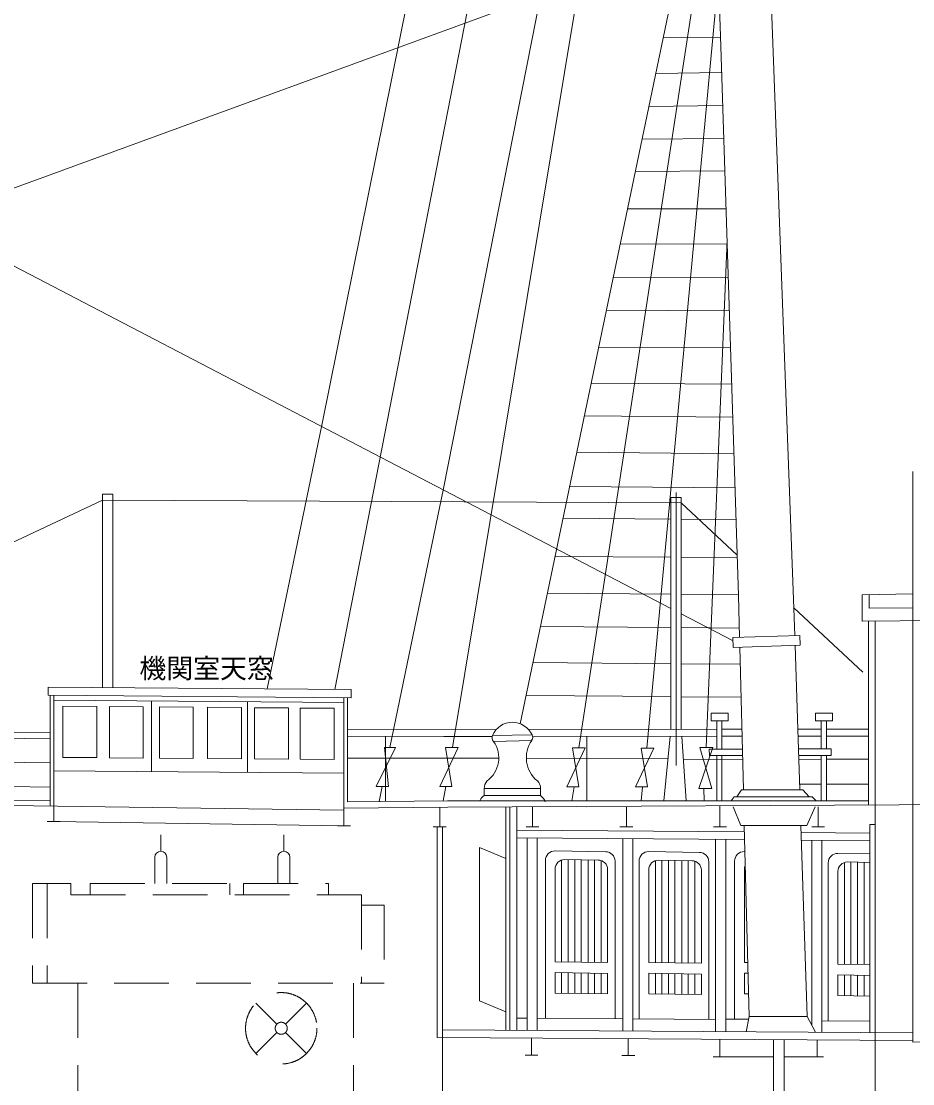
# Model space of a CAD drawing. Units: millimetres, scale not verified. Extents: x -51044 to 51056, y -29700 to 29700.
# Drawn here: x -18428 to -8066, y -15255 to -2903 of the extents above; entities that cross this region are included whole.
import ezdxf
from ezdxf.enums import TextEntityAlignment as Align

# ---------------------------------------------------------------- set-up
doc = ezdxf.new("R2010")
doc.units = ezdxf.units.MM
doc.header["$LTSCALE"] = 100
doc.linetypes.add('USER1', pattern=[50.8, 31.75, -6.35, 6.35, -6.35])
doc.linetypes.add('USER2', pattern=[9.525, 6.35, -3.175])
doc.layers.add('0-3_keijou', color=7, linetype='Continuous', lineweight=18)
doc.layers.add('0-6_center', color=7, linetype='USER1', lineweight=18)
doc.layers.add('0-5_text', color=7, linetype='Continuous')
doc.styles.add('ＭＳ ゴシック', font='')
doc.styles.get('ＭＳ ゴシック').set_extended_font_data('MS Gothic')

msp = doc.modelspace()

# ---------------------------------------------------------------- linework, layer by layer
at = {"layer": '0-3_keijou'}
for p, q in [((-14785.3, -10670.3), (-9880.5, 14397.4)), ((-13416.1, -11346.2), (-10053.2, 8925.2)), ((-10432, -523.1), (-12627.9, -11069.7)), ((-11946.2, -11350.2), (-10367.9, -1013.2)), ((-27263.4, -1190.7), (-10877.6, -9729.5)), ((-27203.9, -8017.9), (-9234.7, -1448.6)), ((-9437.9, -10044.8), (-9754.9, -1464.5)), ((-10324.7, -2412.2), (-11158, -11352)), ((-10967, -3092.9), (-10301.5, -3087.8)), ((-11053.6, -3508.4), (-10288.1, -3500.5)), ((-11133.5, -3892.6), (-10275.7, -3883.9)), ((-11212.9, -4273.6), (-10263.3, -4265.5)), ((-11291.3, -4650.5), (-10251, -4642.3)), ((-11381.4, -5082.8), (-10236.7, -5082.8)), ((-11465.9, -5489), (-10223.4, -5493.1)), ((-10224.8, -5448.5), (-10466, -11347.6)), ((-11546.9, -5877.7), (-10210.7, -5884.7)), ((-11626.8, -6261.8), (-10198.2, -6267.9)), ((-11716.3, -6691.5), (-10184.3, -6695.9)), ((-11803.2, -7108.8), (-10170.5, -7121)), ((-11883, -7492), (-10158, -7506.1)), ((-11970.8, -7913.7), (-10144.2, -7931.3)), ((-8065.8, -8138.7), (-8065.8, -14771.8)), ((-12053.4, -8310.4), (-10131.4, -8326)), ((-17485.3, -8400.9), (-17485.3, -10649.4)), ((-10877.6, -8440.5), (-10757.6, -8440.5)), ((-10757.6, -8440.5), (-10757.6, -11131.2)), ((-10757.6, -8501.2), (-10105.9, -9109.8)), ((-12130.3, -8679.9), (-10877.6, -8690.1)), ((-10757.6, -8691.1), (-10119.3, -8696.3)), ((-12222.7, -9123.7), (-10877.6, -9134.7)), ((-10757.6, -9135.6), (-10104.9, -9141)), ((-12312.2, -9553.3), (-10877.6, -9565)), ((-10757.6, -9566), (-10090.9, -9571.4)), ((-8065.8, -9561.4), (-8655.2, -9570)), ((-8655.2, -9878.8), (-8655.2, -9570)), ((-8572.9, -9726.7), (-8572.9, -9569.4)), ((-9449.8, -9722.5), (-8647.3, -10471.9)), ((-8065.8, -9721.7), (-8572.9, -9726.7)), ((-10757.6, -9792.1), (-10153.9, -10106.6)), ((-8580.5, -11213.9), (-8580.6, -9878)), ((-8504.1, -14749.3), (-8504.1, -9877.3)), ((-12392.4, -9938.6), (-10877.6, -9950.9)), ((-10757.6, -9951.9), (-10081.2, -9957.4)), ((-10155.2, -10067.6), (-9379.6, -10042.9)), ((-10151.5, -10182.6), (-10155.2, -10067.6)), ((-9379.6, -10042.9), (-9375.9, -10157.8)), ((-10151.5, -10182.6), (-9375.9, -10157.8)), ((-10034.4, -11839.3), (-10075.7, -10180.1)), ((-9402.1, -11133.5), (-9433.8, -10159.7)), ((-12479.8, -10358.4), (-10877.6, -10371.4)), ((-10757.6, -10372.4), (-10070.8, -10378)), ((-18114.2, -10644.5), (-14594.3, -10671.8)), ((-18114.2, -10644.5), (-18114.2, -10739.5)), ((-18114.2, -10739.5), (-14594.3, -10766.8)), ((-14594.3, -10671.8), (-14594.3, -10766.8)), ((-12559.5, -10741.3), (-10877.6, -10755)), ((-18051.6, -10795), (-14677.9, -10821.2)), ((-17549.6, -10868.9), (-17944.6, -10865.8)), ((-17404.6, -10870), (-17404.6, -11465)), ((-17009.6, -10873.1), (-17404.6, -10870)), ((-16916, -11626.6), (-16916, -10803.8)), ((-15799.2, -11636.2), (-15799.2, -10812.5)), ((-14677.9, -10766.2), (-14677.9, -12256.2)), ((-14637.9, -10766.2), (-14637.9, -11976.4)), ((-10757.6, -10756), (-10061.2, -10761.7)), ((-17009.6, -11468.1), (-17009.6, -10873.1)), ((-16823.4, -10874.5), (-16823.4, -11469.5)), ((-16428.4, -10877.6), (-16823.4, -10874.5)), ((-16428.4, -11472.6), (-16428.4, -10877.6)), ((-16263.6, -10878.9), (-16263.6, -11473.9)), ((-15868.6, -10881.9), (-16263.6, -10878.9)), ((-15868.6, -11476.9), (-15868.6, -10881.9)), ((-15717.2, -10883.1), (-15717.2, -11478.1)), ((-15322.2, -10886.2), (-15717.2, -10883.1)), ((-15322.2, -11481.2), (-15322.2, -10886.2)), ((-14790, -10890.3), (-15185, -10887.2)), ((-15185, -10887.2), (-15185, -11482.2)), ((-14790, -11485.3), (-14790, -10890.3)), ((-10343.2, -11037.3), (-10343.2, -11363.6)), ((-10283.2, -11037.3), (-10283.2, -11363.6)), ((-9130.1, -11037.3), (-9130.1, -11363.3)), ((-9070.1, -11037.3), (-9070.1, -11363.2)), ((-18091.6, -11243.6), (-19486.9, -11226)), ((-12905.9, -11137.7), (-14637.9, -11139.7)), ((-13515.2, -11219.7), (-14637.9, -11215.1)), ((-14192.8, -11217), (-14192.8, -11972.1)), ((-12954.4, -11219.1), (-13515.2, -11219.7)), ((-12491.3, -11197.6), (-12949.4, -11204.6)), ((-10343.2, -11134.6), (-12532, -11137.2)), ((-10343.2, -11216), (-12482.7, -11218.5)), ((-11853.6, -11217.8), (-11853.6, -11965.1)), ((-10885.9, -11216.6), (-10958.5, -11964.9)), ((-10757.3, -11135.1), (-10757.6, -11131.2)), ((-10698.7, -11964.9), (-10751.6, -11216.4)), ((-10052, -11134.3), (-10283.2, -11134.5)), ((-10049.9, -11215.6), (-10283.2, -11215.9)), ((-9130.1, -11133.2), (-9402.1, -11133.5)), ((-9379.1, -11839.3), (-9402.1, -11133.5)), ((-9130.1, -11214.5), (-9399.4, -11214.8)), ((-8580.6, -11132.5), (-9070.1, -11133.1)), ((-8580.6, -11213.9), (-9070.1, -11214.4)), ((-8580.6, -12015.6), (-8580.6, -11213.9)), ((-12937.5, -11275.4), (-12492.7, -11263.9)), ((-10431.3, -11363.6), (-10046.3, -11363.5)), ((-10430.2, -11438.6), (-10431.3, -11363.6)), ((-9394.6, -11363.3), (-9070.1, -11363.2)), ((-9070.1, -11363.2), (-9014.5, -11363.2)), ((-9014.5, -11363.2), (-9014.5, -11438.2)), ((-18091.6, -11523.3), (-22583.8, -11466.5)), ((-17404.6, -11465), (-17009.6, -11468.1)), ((-16823.4, -11469.5), (-16428.4, -11472.6)), ((-16263.6, -11473.9), (-15868.6, -11476.9)), ((-15717.2, -11478.1), (-15322.2, -11481.2)), ((-15185, -11482.2), (-14790, -11485.3)), ((-12877.7, -11471.2), (-14637.9, -11469.2)), ((-10910.8, -11473.5), (-12557.4, -11471.6)), ((-10043.2, -11486.1), (-10732.4, -11488.7)), ((-10431.3, -11438.6), (-10044.4, -11438.5)), ((-10343.2, -11438.6), (-10343.2, -11964.8)), ((-10283.2, -11438.6), (-10283.2, -11964.8)), ((-9392.1, -11438.3), (-9070.1, -11438.2)), ((-9130.1, -11482.6), (-9390.7, -11483.6)), ((-9130.1, -11438.3), (-9130.1, -11964.6)), ((-9070.1, -11438.2), (-9014.5, -11438.2)), ((-9070.1, -11438.2), (-9070.1, -11964.6)), ((-8580.6, -11480.5), (-9070.1, -11482.4)), ((-14677.9, -11645.9), (-18051.6, -11616.9)), ((-18091.6, -11806.9), (-18562.1, -11801)), ((-14231.5, -11798.4), (-14269.9, -11972.9)), ((-13493.1, -11798.8), (-13522.9, -11965.8)), ((-12720.9, -11823.2), (-13048.9, -11823.2)), ((-13048.9, -11823.2), (-13048.9, -11902.8)), ((-12720.9, -11823.2), (-12392.8, -11823.2)), ((-12392.8, -11823.2), (-12392.8, -11902.8)), ((-12001.8, -11802.7), (-12028.5, -11965.1)), ((-11208.3, -11804.5), (-11222.3, -11964.9)), ((-10492.7, -11821.6), (-10492, -11964.8)), ((-10110.9, -11918), (-10055, -11839.3)), ((-10055, -11839.3), (-9343.2, -11839.3)), ((-9130.1, -11773.7), (-9381.2, -11773.8)), ((-9268.1, -11918), (-9343.3, -11839.2)), ((-8580.6, -11773.3), (-9070.1, -11773.6)), ((-18091.6, -11964.7), (-18562.1, -11956.5)), ((-18051.6, -12208), (-18051.6, -11978)), ((-12720.9, -11902.8), (-13048.9, -11902.8)), ((-12720.9, -11902.8), (-12392.8, -11902.8)), ((-9188.6, -11964.6), (-9233.2, -11918)), ((-14677.9, -12076.2), (-18562.1, -12020.8)), ((-14677.9, -12256.2), (-14677.9, -12026.2)), ((-13564.4, -12269.1), (-13564.4, -12039.1)), ((-12797.6, -12038.1), (-12797.6, -14631.8)), ((-12747.6, -12038.1), (-12747.6, -14632.1)), ((-12667.6, -12038.1), (-12667.6, -14632.7)), ((-12485.4, -12268.1), (-12485.4, -12038.1)), ((-11853.6, -12037.9), (-11853.6, -12038.2)), ((-11394.7, -12267.9), (-11394.7, -12037.9)), ((-10307.1, -12267.7), (-10307.1, -12023.6)), ((-10064.5, -12251), (-10152.7, -12037.7)), ((-9298.3, -12252.3), (-9199.2, -12037.5)), ((-9164.8, -12267.5), (-9164.8, -12037.5)), ((-18126.6, -12208), (-17976.6, -12208)), ((-14677.9, -12256.2), (-18051.6, -12208)), ((-14752.9, -12256.2), (-14602.9, -12256.2)), ((-13639.4, -12269.1), (-13489.4, -12269.1)), ((-13593.1, -14716.7), (-13593.1, -12269.1)), ((-13533.1, -19331.1), (-13533.1, -12269.1)), ((-12667.6, -12306.1), (-10022.3, -12325.3)), ((-12560.4, -12268.1), (-12410.4, -12268.1)), ((-11469.7, -12267.9), (-11319.7, -12267.9)), ((-10382.1, -12267.7), (-10232.1, -12267.7)), ((-10064.5, -12251), (-9298.3, -12252.3)), ((-9362.9, -12334.8), (-8564.1, -12340.6)), ((-9239.8, -12267.5), (-9089.8, -12267.5)), ((-16806.8, -12360.1), (-16806.8, -12552.4)), ((-15376, -12360.1), (-15376, -12552.4)), ((-12667.6, -12396.1), (-10022.3, -12415.3)), ((-12549.6, -12396.9), (-12549.6, -14633.4)), ((-12432.6, -12397.8), (-12432.6, -14634.2)), ((-11435.9, -12405), (-11435.9, -14640.5)), ((-11318.9, -12405.9), (-11318.9, -14641.3)), ((-10357, -12412.9), (-10357, -14647.4)), ((-10240, -12413.7), (-10240, -14648.2)), ((-9360, -12424.8), (-8564.1, -12430.6)), ((-9238.1, -12425.7), (-9238.1, -14577.8)), ((-9121.1, -12426.6), (-9121.1, -14655.3)), ((-11634.8, -12557.3), (-12224, -12548)), ((-10545.4, -12565.2), (-11134.7, -12555.9)), ((-10016.6, -12556.1), (-10024.1, -12555.9)), ((-8564.1, -12582.5), (-8936.8, -12576.6)), ((-16876.8, -12622.4), (-16876.8, -12926.6)), ((-16736.8, -12622.4), (-16736.8, -12926.6)), ((-15446, -12622.4), (-15446, -12926.6)), ((-15306, -12622.4), (-15306, -12926.6)), ((-12335.7, -14494.8), (-12335.7, -12658)), ((-12147.2, -13837.3), (-12147.2, -12653.9)), ((-11720.5, -12654.7), (-12111.5, -12648.5)), ((-12071.2, -13838.5), (-12071.2, -12649.1)), ((-11995.2, -13839.7), (-11995.2, -12650.3)), ((-11919.2, -13840.9), (-11919.2, -12651.5)), ((-11840.3, -13842.1), (-11840.3, -12652.8)), ((-11764.3, -13843.3), (-11764.3, -12654)), ((-11688.3, -13844.5), (-11688.3, -12660)), ((-11526.5, -14500), (-11526.5, -12667.3)), ((-11246.4, -14502.7), (-11246.4, -12665.9)), ((-11057.9, -13845.2), (-11057.9, -12661.8)), ((-10631.2, -12662.6), (-11022.1, -12656.4)), ((-10981.9, -13846.4), (-10981.9, -12657.1)), ((-10905.9, -13847.6), (-10905.9, -12658.3)), ((-10829.9, -13848.8), (-10829.9, -12659.5)), ((-10750.9, -13850.1), (-10750.9, -12660.7)), ((-10674.9, -13851.3), (-10674.9, -12661.9)), ((-10598.9, -13852.5), (-10598.9, -12668)), ((-10437.1, -14507.9), (-10437.1, -12675.2)), ((-10135.8, -14503.4), (-10135.8, -12665.9)), ((-9048.6, -14523.4), (-9048.6, -12686.6)), ((-8860, -13865.9), (-8860, -12682.5)), ((-8564.1, -12681.2), (-8824.3, -12677.1)), ((-8784, -13867.1), (-8784, -12677.8)), ((-8708, -13868.3), (-8708, -12679)), ((-8632, -13869.5), (-8632, -12680.2)), ((-12223.2, -13836.1), (-12223.2, -12758.5)), ((-11612.3, -13845.7), (-11612.3, -12764.6)), ((-11133.9, -13844), (-11133.9, -12766.4)), ((-10522.9, -13853.7), (-10522.9, -12772.6)), ((-11612.3, -13845.7), (-12223.2, -13836.1)), ((-10522.9, -13853.7), (-11133.9, -13844)), ((-11612.3, -13971.7), (-12223.2, -13962.1)), ((-12223.2, -14200.7), (-12223.2, -13962.1)), ((-12147.2, -14201.9), (-12147.2, -13963.3)), ((-12071.2, -14203.1), (-12071.2, -13964.5)), ((-11995.2, -14204.3), (-11995.2, -13965.7)), ((-11919.2, -14205.5), (-11919.2, -13966.9)), ((-11840.3, -14206.8), (-11840.3, -13968.1)), ((-11764.3, -14208), (-11764.3, -13969.3)), ((-11688.3, -14209.2), (-11688.3, -13970.5)), ((-11612.3, -14210.4), (-11612.3, -13971.7)), ((-10522.9, -13979.7), (-11133.9, -13970)), ((-11133.9, -14208.7), (-11133.9, -13970)), ((-11057.9, -14209.9), (-11057.9, -13971.2)), ((-10981.9, -14211.1), (-10981.9, -13972.4)), ((-10905.9, -14212.3), (-10905.9, -13973.6)), ((-10829.9, -14213.5), (-10829.9, -13974.8)), ((-10750.9, -14214.7), (-10750.9, -13976.1)), ((-10674.9, -14215.9), (-10674.9, -13977.3)), ((-10598.9, -14217.1), (-10598.9, -13978.5)), ((-10522.9, -14218.3), (-10522.9, -13979.7)), ((-9981.4, -13970.7), (-10023.3, -13970)), ((-10023.3, -14208.7), (-10023.3, -13970)), ((-8564.1, -13996.6), (-8936, -13990.7)), ((-8936, -14229.4), (-8936, -13990.7)), ((-8860, -14230.6), (-8860, -13991.9)), ((-8784, -14231.8), (-8784, -13993.1)), ((-8708, -14233), (-8708, -13994.3)), ((-8632, -14234.2), (-8632, -13995.5)), ((-11612.3, -14210.4), (-12223.2, -14200.7)), ((-10522.9, -14218.3), (-11133.9, -14208.7)), ((-9975.5, -14209.4), (-10023.3, -14208.7)), ((-8564.1, -14235.2), (-8936, -14229.4)), ((-12667.6, -14492.7), (-12549.6, -14493.4)), ((-12432.6, -14494.2), (-11435.9, -14500.5)), ((-11318.9, -14502.2), (-10357, -14508.4)), ((-10240, -14502.7), (-9974.7, -14504.4)), ((-9121.1, -14522.9), (-8564.1, -14526.5)), ((-13533.1, -14627.1), (-8065.8, -14662.1)), ((363.2, -14654), (-8065.8, -14771.8)), ((-13593.1, -14716.7), (-8065.8, -14752.1)), ((-12497.1, -14921.4), (-12497.1, -14723.7)), ((-11372, -14928.6), (-11372, -14730.9)), ((-10309.9, -14942.6), (-10309.9, -14737.7)), ((-9683.9, -14741.7), (-9683.9, -19302.5)), ((-9558.9, -14742.5), (-9558.9, -19301.5)), ((-9178.5, -14942.6), (-9178.5, -14745)), ((-8504.1, -19293.7), (-8504.1, -14749.3)), ((-12572.1, -14921.4), (-12422.1, -14921.4)), ((-11447, -14928.6), (-11297, -14928.6)), ((-10384.9, -14942.6), (-10234.9, -14942.6)), ((-10329.6, -14942.6), (-9683.9, -14942.6)), ((-9558.9, -14942.6), (-9105.5, -14942.6)), ((-9253.5, -14942.6), (-9103.5, -14942.6))]:
    msp.add_line(p, q, dxfattribs=at)
at = {"layer": '0-3_keijou', "linetype": 'USER1'}
msp.add_line((-13102.4, -12507.6), (-12797.6, -12635.2), dxfattribs=at)
at = {"layer": '0-3_keijou', "linetype": 'USER2'}
for p, q in [((-18299.2, -12926.6), (-17850.7, -12926.6)), ((-18299.2, -12926.6), (-18299.2, -14087)), ((-18127.7, -12926.6), (-18127.7, -14087)), ((-17850.7, -12926.6), (-17850.7, -13058.5)), ((-17626.5, -12926.6), (-16004.2, -12926.6)), ((-17626.5, -12926.6), (-17626.5, -13058.5)), ((-16004.2, -12926.6), (-16004.2, -13058.5)), ((-15845.9, -12926.6), (-14856.7, -12926.6)), ((-15845.9, -12926.6), (-15845.9, -13058.5)), ((-14856.7, -12926.6), (-14856.7, -13058.5)), ((-17850.7, -13058.5), (-14474.2, -13058.5)), ((-14474.2, -13058.5), (-14474.2, -14087)), ((-14474.2, -13177.2), (-14210.4, -13177.2)), ((-14210.4, -13177.2), (-14210.4, -14087)), ((-18299.2, -14087), (-14210.4, -14087)), ((-14566.5, -14087), (-14566.5, -17990.2)), ((-15700, -14316.9), (-15456, -14560.8)), ((-15357, -14560.8), (-15113.1, -14316.9)), ((-15700, -14903.8), (-15456, -14659.8)), ((-15357, -14659.8), (-15113.1, -14903.8))]:
    msp.add_line(p, q, dxfattribs=at)
at = {"layer": '0-3_keijou'}
for points in [[(-15570.9, -10664.2), (-14934, -7597.8), (-12672.7, 3623.6), (-11166.2, 11122.3), (-9943.5, 17252)], [(-14142.4, -11347), (-13518.4, -8333.6), (-12388.5, -2590.5), (-11239.2, 3155.1), (-10053.2, 8925.2)], [(-10078.6, -10065.2), (-10090.6, -9580.4), (-10301.9, -3077), (-10356.5, -1485.2), (-10375.9, -677.7)], [(-10757.6, -8501.2), (-17485.3, -8469.5), (-22573.5, -10867.3)], [(-17485.3, -8400.9), (-17365.3, -8400.9), (-17365.3, -10650.3)], [(-10877.6, -8440.5), (-10877.6, -11131.3), (-10878, -11135.2)], [(1056.3, -9791.9), (-3395.5, -9827.8), (-6895, -9861.7), (-8655.2, -9878.8)], [(-18091.6, -10739.7), (-18091.6, -11122.9), (-18091.6, -12027.5)], [(-18051.6, -10740), (-18051.6, -11123.2), (-18051.6, -12208)], [(-17944.6, -10865.8), (-17944.6, -11460.8), (-17549.6, -11463.9), (-17549.6, -10868.9)], [(-18091.6, -11171.3), (-19421.8, -11166.8), (-22577.7, -11113.2)], [(-8580.6, -11964.5), (-13474.3, -11965.3), (-14637.9, -11976.4)], [(-10175, -11964.8), (-10141.8, -11918), (-9233.2, -11918)], [(-7474, -12010.4), (-13471.7, -12038.2), (-14677.9, -12049.7)], [(-10024.2, -12251.1), (-9968.9, -14475), (-9293.2, -14475), (-9365.6, -12252.2)], [(-8564.1, -14658.9), (-8564.1, -12240.9), (-8504.1, -12240.9)], [(-9984.5, -13844.6), (-10023.3, -13844), (-10023.3, -12766.4)], [(-8564.1, -13870.6), (-8936, -13864.7), (-8936, -12787.1)], [(-9196.8, -14654.9), (-9293.2, -14475), (-9968.9, -14475), (-10003.4, -14649.7)]]:
    msp.add_lwpolyline(points, dxfattribs=at)
for points in [[(-10410.4, -10946.7), (-10211, -10946.7), (-10211, -11037.3), (-10410.4, -11037.3)], [(-9197.3, -10946.7), (-8997.9, -10946.7), (-8997.9, -11037.3), (-9197.3, -11037.3)], [(-14207.3, -11347), (-14077.5, -11347), (-14302.7, -11798.4), (-14160.2, -11798.4)], [(-13496.7, -11346.2), (-13349, -11346.2), (-13561.7, -11798.8), (-13424.5, -11798.8)], [(-12019.9, -11350.2), (-11872.1, -11350.2), (-12084.9, -11802.7), (-11947.7, -11802.7)], [(-11222.2, -11352), (-11074.4, -11352), (-11287.2, -11804.5), (-11150, -11804.5)], [(-10541.8, -11347.6), (-10390.7, -11347.6), (-10552.4, -11821.6), (-10403.1, -11821.6)]]:
    msp.add_lwpolyline(points, close=True, dxfattribs=at)
at = {"layer": '0-3_keijou', "linetype": 'USER1'}
msp.add_lwpolyline([(-13102.4, -12507.6), (-13102.4, -14291.7), (-12797.6, -14419.2)], dxfattribs=at)
at = {"layer": '0-3_keijou', "linetype": 'USER2'}
msp.add_lwpolyline([(-17771.6, -14087), (-17771.6, -17990.2), (-14566.5, -17990.2)], dxfattribs=at)
for radius in [415, 70]:
    msp.add_circle((-15406.5, -14610.3), radius, dxfattribs=at)
at = {"layer": '0-3_keijou'}
for centre, radius, start, end in [((-12710.6, -11312.3), 262, 91.78515, 155.73441), ((-12726.9, -11312.3), 262, 25.97006, 88.21485), ((-12894.3, -11231.7), 61.4, 153.80995, 225.31186), ((-12539.8, -11229.8), 58.2, 324.06318, 33.57491), ((-13212.1, -11466.3), 334.4, 306.00022, 34.80476), ((-12212.2, -11465.2), 345.2, 144.34103, 231.34739), ((-12526.7, -11229.1), 43.7, 312.54545, 326.96591), ((-12512.3, -11819.4), 119.6, 358.17469, 45.05678), ((-12898.2, -11832), 151, 140.9525, 176.23076), ((-12962.8, -12024.2), 148.9, 125.34515, 153.20199), ((-12522.3, -12057.5), 201.8, 23.64124, 50.05558), ((-16806.8, -12622.4), 70, 0, 180), ((-15376, -12622.4), 70, 0, 180), ((-12225.7, -12658), 110, 89.09539, 180), ((-11636.5, -12667.3), 110, 0, 89.09539), ((-11136.4, -12665.9), 110, 89.09539, 180), ((-10547.1, -12675.2), 110, 0, 89.09539), ((-10025.8, -12665.9), 110, 89.09539, 180), ((-8938.6, -12686.6), 110, 89.09539, 180), ((-12113.2, -12758.5), 110, 89.09539, 180), ((-11722.3, -12764.6), 110, 0, 89.09539), ((-11023.9, -12766.4), 110, 89.09539, 180), ((-10632.9, -12772.6), 110, 0, 89.09539), ((-9913.3, -12766.4), 110, 154.45801, 180), ((-8826, -12787.1), 110, 89.09539, 180)]:
    msp.add_arc(centre, radius, start, end, dxfattribs=at)
at = {"layer": '0-6_center'}
msp.add_line((-10817.6, -8379.6), (-10817.6, -12165.9), dxfattribs=at)

# ---------------------------------------------------------------- texts
at = {"layer": '0-5_text', "style": 'ＭＳ ゴシック'}
msp.add_text('機関室天窓', height=229.1, dxfattribs=at).set_placement((-17055.3, -10608.4), align=Align.BOTTOM_LEFT)

doc.saveas('drawing.dxf')
